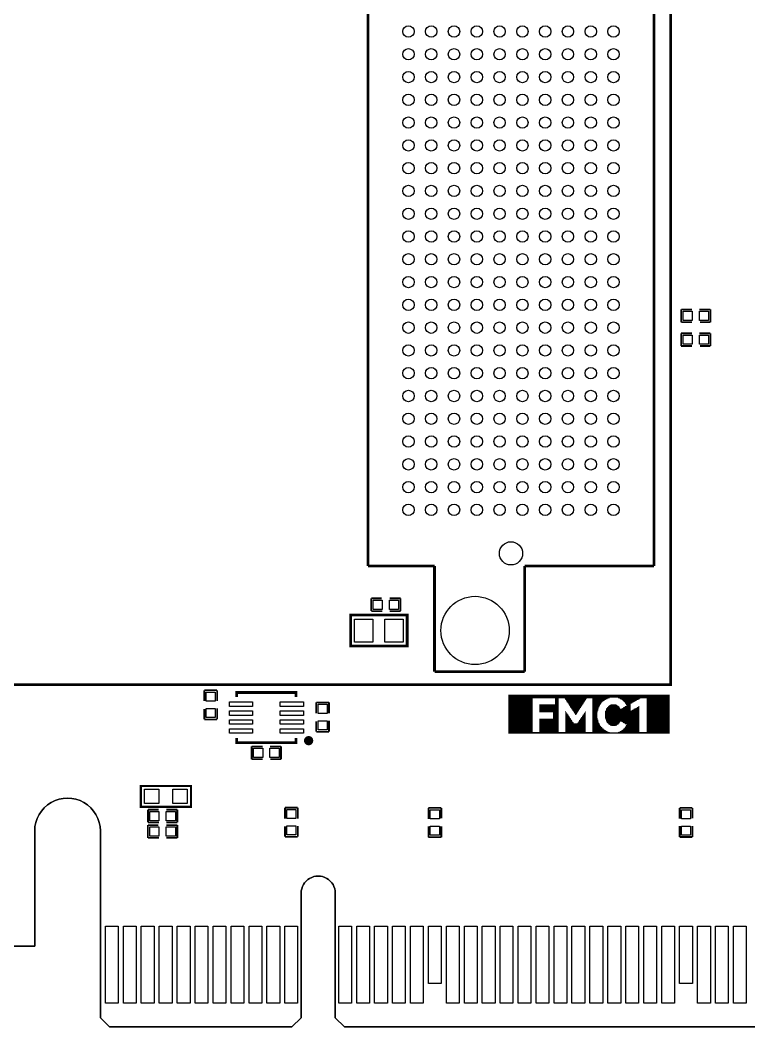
# Model space of a CAD drawing. Extents: x -92 to 136, y -31 to 80.
# Drawn here: x -51.2 to -10.6, y -31.3 to 24.8 of the extents above; entities that cross this region are included whole.
import ezdxf

# ---------------------------------------------------------------- set-up
doc = ezdxf.new("R2010")
doc.units = 0
for name, color, linetype in [('BG_OUTLINE', 254, 'CONTINUOUS'), ('BG_SILKSCREEN_TOP', 85, 'CONTINUOUS'), ('PG_SILKSCREEN_TOP', 85, 'CONTINUOUS'), ('PIN_TOP', 1, 'CONTINUOUS')]:
    doc.layers.add(name, color=color, linetype=linetype)

msp = doc.modelspace()

# ---------------------------------------------------------------- linework, layer by layer
at = {"layer": 'BG_OUTLINE'}
for points in [[(98.22688, 79.8195), (-91.76512, 79.8195), (-91.76512, 53.44922), (-89.74582, 53.44922), (-89.74582, -7.54888), (-91.76512, -7.54888), (-91.76512, -26.8351), (-76.76134, -26.8351), (-76.76134, -18.5801), (-58.42254, -18.5801), (-58.42254, -26.8351), (-50.42154, -26.8351), (-50.42154, -20.4089, -1.000227), (-46.76394, -20.4089), (-46.76394, -30.8229), (-46.25594, -31.3309), (-36.08324, -31.3309), (-35.57524, -30.8229), (-35.57524, -23.876, -1.000436), (-33.67024, -23.876), (-33.67024, -30.8229), (-33.16224, -31.3309), (37.0459, -31.3309)], [(-46.76394, -20.4089, 1.000227), (-50.42154, -20.4089)], [(-33.67024, -23.876, 1.000436), (-35.57524, -23.876)]]:
    msp.add_lwpolyline(points, format="xyb", dxfattribs=at)
for points in [[(-50.42154, -20.4089), (-50.42154, -26.8351)], [(-46.76394, -30.8229), (-46.76394, -20.4089)], [(-35.57524, -23.876), (-35.57524, -30.8229)], [(-33.67024, -30.8229), (-33.67024, -23.876)], [(-50.42154, -26.8351), (-58.42254, -26.8351)], [(-46.25594, -31.3309), (-46.76394, -30.8229)], [(-35.57524, -30.8229), (-36.08324, -31.3309)], [(-33.16224, -31.3309), (-33.67024, -30.8229)], [(-36.08324, -31.3309), (-46.25594, -31.3309)], [(37.0459, -31.3309), (-33.16224, -31.3309)]]:
    msp.add_lwpolyline(points, dxfattribs=at)
at = {"layer": 'BG_SILKSCREEN_TOP', "const_width": 0.0254}
for points in [[(-24.01824, -12.81938), (-15.02664, -12.81938)], [(-24.01824, -12.84478), (-15.02664, -12.84478)], [(-24.01824, -12.87018), (-15.02664, -12.87018)], [(-24.01824, -12.89558), (-15.02664, -12.89558)], [(-24.01824, -12.92098), (-15.02664, -12.92098)], [(-24.01824, -12.94638), (-15.02664, -12.94638)], [(-24.01824, -12.97178), (-15.02664, -12.97178)], [(-24.01824, -12.99718), (-18.37944, -12.99718)], [(-24.01824, -13.02258), (-22.67204, -13.02258)], [(-24.01824, -13.04798), (-22.67204, -13.04798)], [(-24.01824, -13.07338), (-22.67204, -13.07338)], [(-24.01824, -13.09878), (-22.67204, -13.09878)], [(-24.01824, -13.12418), (-22.67204, -13.12418)], [(-24.01824, -13.14958), (-22.67204, -13.14958)], [(-24.01824, -13.17498), (-22.67204, -13.17498)], [(-24.01824, -13.20038), (-22.67204, -13.20038)], [(-24.01824, -13.22578), (-22.67204, -13.22578)], [(-24.01824, -13.25118), (-22.67204, -13.25118)], [(-24.01824, -13.27658), (-22.67204, -13.27658)], [(-24.01824, -13.30198), (-22.67204, -13.30198)], [(-24.01824, -13.32738), (-22.67204, -13.32738)], [(-24.01824, -13.35278), (-22.67204, -13.35278)], [(-24.01824, -13.37818), (-22.67204, -13.37818)], [(-24.01824, -13.40358), (-22.67204, -13.40358)], [(-24.01824, -13.42898), (-22.67204, -13.42898)], [(-24.01824, -13.45438), (-22.67204, -13.45438)], [(-24.01824, -13.47978), (-22.67204, -13.47978)], [(-22.29104, -13.35278), (-21.22424, -13.35278)], [(-22.29104, -13.37818), (-21.22424, -13.37818)], [(-22.29104, -13.40358), (-21.22424, -13.40358)], [(-22.29104, -13.42898), (-21.22424, -13.42898)], [(-22.29104, -13.45438), (-21.22424, -13.45438)], [(-22.29104, -13.47978), (-21.22424, -13.47978)], [(-21.42744, -13.02258), (-21.22424, -13.02258)], [(-21.42744, -13.04798), (-21.22424, -13.04798)], [(-21.42744, -13.07338), (-21.22424, -13.07338)], [(-21.42744, -13.09878), (-21.22424, -13.09878)], [(-21.42744, -13.12418), (-21.22424, -13.12418)], [(-21.42744, -13.14958), (-21.22424, -13.14958)], [(-21.42744, -13.17498), (-21.22424, -13.17498)], [(-21.42744, -13.20038), (-21.22424, -13.20038)], [(-21.42744, -13.22578), (-21.22424, -13.22578)], [(-21.42744, -13.25118), (-21.22424, -13.25118)], [(-21.42744, -13.27658), (-21.22424, -13.27658)], [(-21.42744, -13.30198), (-21.22424, -13.30198)], [(-21.42744, -13.32738), (-21.22424, -13.32738)], [(-19.64944, -13.02258), (-20.89404, -13.02258)], [(-20.86864, -13.04798), (-19.67484, -13.04798)], [(-19.70024, -13.07338), (-20.84324, -13.07338)], [(-20.84324, -13.09878), (-19.70024, -13.09878)], [(-19.72564, -13.12418), (-20.81784, -13.12418)], [(-19.75104, -13.14958), (-20.79244, -13.14958)], [(-19.75104, -13.17498), (-20.79244, -13.17498)], [(-19.77644, -13.20038), (-20.76704, -13.20038)], [(-19.77644, -13.22578), (-20.76704, -13.22578)], [(-19.80184, -13.25118), (-20.74164, -13.25118)], [(-19.82724, -13.27658), (-20.71624, -13.27658)], [(-19.82724, -13.30198), (-20.69084, -13.30198)], [(-20.69084, -13.32738), (-19.85264, -13.32738)], [(-20.66544, -13.35278), (-19.87804, -13.35278)], [(-20.64004, -13.37818), (-19.87804, -13.37818)], [(-20.64004, -13.40358), (-19.90344, -13.40358)], [(-20.61464, -13.42898), (-19.92884, -13.42898)], [(-20.61464, -13.45438), (-19.92884, -13.45438)], [(-20.58924, -13.47978), (-19.95424, -13.47978)], [(-19.34464, -13.02258), (-18.45564, -13.02258)], [(-19.34464, -13.04798), (-18.50644, -13.04798)], [(-19.34464, -13.07338), (-18.58264, -13.07338)], [(-19.34464, -13.09878), (-18.60804, -13.09878)], [(-19.34464, -13.12418), (-18.65884, -13.12418)], [(-18.68424, -13.14958), (-19.34464, -13.14958)], [(-18.70964, -13.17498), (-19.34464, -13.17498)], [(-18.76044, -13.20038), (-19.34464, -13.20038)], [(-18.78584, -13.22578), (-19.34464, -13.22578)], [(-18.81124, -13.25118), (-19.34464, -13.25118)], [(-18.83664, -13.27658), (-19.34464, -13.27658)], [(-19.34464, -13.30198), (-18.83664, -13.30198)], [(-19.34464, -13.32738), (-18.86204, -13.32738)], [(-19.34464, -13.35278), (-18.88744, -13.35278)], [(-19.34464, -13.37818), (-18.91284, -13.37818)], [(-18.91284, -13.40358), (-19.34464, -13.40358)], [(-18.93824, -13.42898), (-19.34464, -13.42898)], [(-18.93824, -13.45438), (-19.34464, -13.45438)], [(-18.96364, -13.47978), (-19.34464, -13.47978)], [(-18.48104, -13.47978), (-17.84604, -13.47978)], [(-18.45564, -13.45438), (-17.87144, -13.45438)], [(-18.43024, -13.42898), (-17.89684, -13.42898)], [(-18.40484, -13.40358), (-17.94764, -13.40358)], [(-18.35404, -13.37818), (-17.97304, -13.37818)], [(-18.30324, -13.35278), (-18.02384, -13.35278)], [(-15.02664, -12.99718), (-17.92224, -12.99718)], [(-17.84604, -13.02258), (-16.67764, -13.02258)], [(-16.70304, -13.04798), (-17.79524, -13.04798)], [(-16.75384, -13.07338), (-17.74444, -13.07338)], [(-17.69364, -13.09878), (-16.80464, -13.09878)], [(-16.85544, -13.12418), (-17.66824, -13.12418)], [(-16.90624, -13.14958), (-17.64284, -13.14958)], [(-16.93164, -13.17498), (-17.61744, -13.17498)], [(-17.59204, -13.20038), (-16.98244, -13.20038)], [(-17.56664, -13.22578), (-17.03324, -13.22578)], [(-17.54124, -13.25118), (-17.26184, -13.25118)], [(-17.21104, -13.47978), (-17.54124, -13.47978)], [(-17.10944, -13.27658), (-17.51584, -13.27658)], [(-17.16024, -13.30198), (-17.51584, -13.30198)], [(-17.51584, -13.45438), (-17.21104, -13.45438)], [(-17.21104, -13.32738), (-17.49044, -13.32738)], [(-17.21104, -13.35278), (-17.46504, -13.35278)], [(-17.46504, -13.37818), (-17.21104, -13.37818)], [(-17.21104, -13.42898), (-17.46504, -13.42898)], [(-17.21104, -13.40358), (-17.43964, -13.40358)], [(-17.26184, -13.25118), (-17.28724, -13.25118)], [(-17.26184, -13.25118), (-17.05864, -13.25118)], [(-16.80464, -13.47978), (-16.72844, -13.47978)], [(-16.75384, -13.45438), (-16.72844, -13.45438)], [(-16.32204, -13.02258), (-15.02664, -13.02258)], [(-16.32204, -13.04798), (-15.02664, -13.04798)], [(-16.32204, -13.07338), (-15.02664, -13.07338)], [(-16.32204, -13.09878), (-15.02664, -13.09878)], [(-16.32204, -13.12418), (-15.02664, -13.12418)], [(-16.32204, -13.14958), (-15.02664, -13.14958)], [(-16.32204, -13.17498), (-15.02664, -13.17498)], [(-16.32204, -13.20038), (-15.02664, -13.20038)], [(-16.32204, -13.22578), (-15.02664, -13.22578)], [(-16.32204, -13.25118), (-15.02664, -13.25118)], [(-16.32204, -13.27658), (-15.02664, -13.27658)], [(-16.32204, -13.30198), (-15.02664, -13.30198)], [(-16.32204, -13.32738), (-15.02664, -13.32738)], [(-16.32204, -13.35278), (-15.02664, -13.35278)], [(-16.32204, -13.37818), (-15.02664, -13.37818)], [(-16.32204, -13.40358), (-15.02664, -13.40358)], [(-16.32204, -13.42898), (-15.02664, -13.42898)], [(-16.32204, -13.45438), (-15.02664, -13.45438)], [(-16.32204, -13.47978), (-15.02664, -13.47978)], [(-24.01824, -13.50518), (-22.67204, -13.50518)], [(-24.01824, -13.53058), (-22.67204, -13.53058)], [(-24.01824, -13.55598), (-22.67204, -13.55598)], [(-24.01824, -13.58138), (-22.67204, -13.58138)], [(-24.01824, -13.60678), (-22.67204, -13.60678)], [(-24.01824, -13.63218), (-22.67204, -13.63218)], [(-24.01824, -13.65758), (-22.67204, -13.65758)], [(-24.01824, -13.68298), (-22.67204, -13.68298)], [(-24.01824, -13.70838), (-22.67204, -13.70838)], [(-24.01824, -13.73378), (-22.67204, -13.73378)], [(-24.01824, -13.75918), (-22.67204, -13.75918)], [(-24.01824, -13.78458), (-22.67204, -13.78458)], [(-24.01824, -13.80998), (-22.67204, -13.80998)], [(-24.01824, -13.83538), (-22.67204, -13.83538)], [(-24.01824, -13.86078), (-22.67204, -13.86078)], [(-24.01824, -13.88618), (-22.67204, -13.88618)], [(-24.01824, -13.91158), (-22.67204, -13.91158)], [(-24.01824, -13.93698), (-22.67204, -13.93698)], [(-24.01824, -13.96238), (-22.67204, -13.96238)], [(-24.01824, -13.98778), (-22.67204, -13.98778)], [(-24.01824, -14.01318), (-22.67204, -14.01318)], [(-24.01824, -14.03858), (-22.67204, -14.03858)], [(-22.29104, -13.50518), (-21.22424, -13.50518)], [(-22.29104, -13.53058), (-21.22424, -13.53058)], [(-22.29104, -13.55598), (-21.22424, -13.55598)], [(-22.29104, -13.58138), (-21.22424, -13.58138)], [(-22.29104, -13.60678), (-21.22424, -13.60678)], [(-22.29104, -13.63218), (-21.22424, -13.63218)], [(-22.29104, -13.65758), (-21.22424, -13.65758)], [(-22.29104, -13.68298), (-21.22424, -13.68298)], [(-22.29104, -13.70838), (-21.22424, -13.70838)], [(-22.29104, -13.73378), (-21.22424, -13.73378)], [(-21.22424, -13.75918), (-22.29104, -13.75918)], [(-22.29104, -13.78458), (-21.22424, -13.78458)], [(-21.52904, -13.80998), (-21.22424, -13.80998)], [(-21.52904, -13.83538), (-21.22424, -13.83538)], [(-21.52904, -13.86078), (-21.22424, -13.86078)], [(-21.52904, -13.88618), (-21.22424, -13.88618)], [(-21.52904, -13.91158), (-21.22424, -13.91158)], [(-21.52904, -13.93698), (-21.22424, -13.93698)], [(-21.52904, -13.96238), (-21.22424, -13.96238)], [(-21.52904, -13.98778), (-21.22424, -13.98778)], [(-21.52904, -14.01318), (-21.22424, -14.01318)], [(-21.52904, -14.03858), (-21.22424, -14.03858)], [(-20.84324, -13.73378), (-20.81784, -13.73378)], [(-20.84324, -13.75918), (-20.81784, -13.75918)], [(-20.84324, -13.78458), (-20.79244, -13.78458)], [(-20.84324, -13.80998), (-20.76704, -13.80998)], [(-20.84324, -13.83538), (-20.76704, -13.83538)], [(-20.84324, -13.86078), (-20.74164, -13.86078)], [(-20.84324, -13.88618), (-20.71624, -13.88618)], [(-20.84324, -13.91158), (-20.69084, -13.91158)], [(-20.84324, -13.93698), (-20.69084, -13.93698)], [(-20.84324, -13.96238), (-20.66544, -13.96238)], [(-20.84324, -13.98778), (-20.66544, -13.98778)], [(-20.84324, -14.01318), (-20.64004, -14.01318)], [(-20.84324, -14.03858), (-20.61464, -14.03858)], [(-20.56384, -13.50518), (-19.97964, -13.50518)], [(-20.56384, -13.53058), (-19.97964, -13.53058)], [(-20.53844, -13.55598), (-20.00504, -13.55598)], [(-20.51304, -13.58138), (-20.03044, -13.58138)], [(-20.03044, -13.60678), (-20.51304, -13.60678)], [(-20.05584, -13.63218), (-20.48764, -13.63218)], [(-20.08124, -13.65758), (-20.46224, -13.65758)], [(-20.08124, -13.68298), (-20.46224, -13.68298)], [(-20.43684, -13.70838), (-20.10664, -13.70838)], [(-20.41144, -13.73378), (-20.13204, -13.73378)], [(-20.41144, -13.75918), (-20.13204, -13.75918)], [(-20.38604, -13.78458), (-20.15744, -13.78458)], [(-20.36064, -13.80998), (-20.15744, -13.80998)], [(-20.36064, -13.83538), (-20.18284, -13.83538)], [(-20.20824, -13.86078), (-20.33524, -13.86078)], [(-20.30984, -13.88618), (-20.20824, -13.88618)], [(-20.30984, -13.91158), (-20.23364, -13.91158)], [(-20.28444, -13.93698), (-20.25904, -13.93698)], [(-20.15744, -13.78458), (-20.18284, -13.78458)], [(-19.92884, -14.01318), (-19.72564, -14.01318)], [(-19.92884, -14.03858), (-19.72564, -14.03858)], [(-19.72564, -13.98778), (-19.90344, -13.98778)], [(-19.72564, -13.93698), (-19.87804, -13.93698)], [(-19.72564, -13.96238), (-19.87804, -13.96238)], [(-19.85264, -13.91158), (-19.72564, -13.91158)], [(-19.82724, -13.88618), (-19.72564, -13.88618)], [(-19.80184, -13.83538), (-19.72564, -13.83538)], [(-19.80184, -13.86078), (-19.72564, -13.86078)], [(-19.77644, -13.78458), (-19.72564, -13.78458)], [(-19.77644, -13.80998), (-19.72564, -13.80998)], [(-19.75104, -13.75918), (-19.72564, -13.75918)], [(-19.34464, -13.50518), (-18.96364, -13.50518)], [(-19.34464, -13.53058), (-18.98904, -13.53058)], [(-19.34464, -13.55598), (-18.98904, -13.55598)], [(-19.34464, -13.58138), (-18.98904, -13.58138)], [(-19.34464, -13.60678), (-19.01444, -13.60678)], [(-19.01444, -13.63218), (-19.34464, -13.63218)], [(-19.01444, -13.65758), (-19.34464, -13.65758)], [(-19.34464, -13.68298), (-19.01444, -13.68298)], [(-19.34464, -13.70838), (-19.03984, -13.70838)], [(-19.34464, -13.73378), (-19.03984, -13.73378)], [(-19.34464, -13.75918), (-19.03984, -13.75918)], [(-19.34464, -13.78458), (-19.03984, -13.78458)], [(-19.34464, -13.80998), (-19.06524, -13.80998)], [(-19.34464, -13.83538), (-19.06524, -13.83538)], [(-19.34464, -13.86078), (-19.06524, -13.86078)], [(-19.34464, -13.88618), (-19.06524, -13.88618)], [(-19.06524, -13.91158), (-19.34464, -13.91158)], [(-19.34464, -13.93698), (-19.06524, -13.93698)], [(-19.34464, -13.96238), (-19.06524, -13.96238)], [(-19.34464, -13.98778), (-19.06524, -13.98778)], [(-19.34464, -14.01318), (-19.06524, -14.01318)], [(-19.34464, -14.03858), (-19.06524, -14.03858)], [(-18.63344, -13.73378), (-16.72844, -13.73378)], [(-18.63344, -13.75918), (-16.72844, -13.75918)], [(-18.63344, -13.78458), (-16.72844, -13.78458)], [(-18.63344, -13.80998), (-16.72844, -13.80998)], [(-18.63344, -13.83538), (-16.72844, -13.83538)], [(-18.63344, -13.86078), (-16.72844, -13.86078)], [(-18.63344, -13.88618), (-16.72844, -13.88618)], [(-18.63344, -13.91158), (-16.72844, -13.91158)], [(-18.63344, -13.93698), (-16.72844, -13.93698)], [(-18.63344, -13.96238), (-16.72844, -13.96238)], [(-18.63344, -13.98778), (-16.72844, -13.98778)], [(-18.63344, -14.01318), (-16.72844, -14.01318)], [(-18.63344, -14.03858), (-16.72844, -14.03858)], [(-18.60804, -13.68298), (-17.21104, -13.68298)], [(-18.60804, -13.70838), (-16.72844, -13.70838)], [(-17.21104, -13.60678), (-18.58264, -13.60678)], [(-18.58264, -13.63218), (-17.21104, -13.63218)], [(-18.58264, -13.65758), (-17.21104, -13.65758)], [(-18.55724, -13.55598), (-17.79524, -13.55598)], [(-18.55724, -13.58138), (-17.79524, -13.58138)], [(-18.53184, -13.53058), (-17.82064, -13.53058)], [(-18.50644, -13.50518), (-17.82064, -13.50518)], [(-17.21104, -13.58138), (-17.71904, -13.58138)], [(-17.21104, -13.55598), (-17.66824, -13.55598)], [(-17.21104, -13.53058), (-17.64284, -13.53058)], [(-17.21104, -13.50518), (-17.59204, -13.50518)], [(-17.16024, -13.68298), (-16.72844, -13.68298)], [(-17.10944, -13.65758), (-16.72844, -13.65758)], [(-17.05864, -13.63218), (-16.72844, -13.63218)], [(-17.03324, -13.60678), (-16.93164, -13.60678)], [(-16.98244, -13.58138), (-16.72844, -13.58138)], [(-16.93164, -13.60678), (-16.95704, -13.60678)], [(-16.93164, -13.55598), (-16.72844, -13.55598)], [(-16.93164, -13.60678), (-16.72844, -13.60678)], [(-16.88084, -13.53058), (-16.72844, -13.53058)], [(-16.85544, -13.50518), (-16.72844, -13.50518)], [(-16.32204, -13.50518), (-15.02664, -13.50518)], [(-16.32204, -13.53058), (-15.02664, -13.53058)], [(-16.32204, -13.55598), (-15.02664, -13.55598)], [(-16.32204, -13.58138), (-15.02664, -13.58138)], [(-16.32204, -13.60678), (-15.02664, -13.60678)], [(-16.32204, -13.63218), (-15.02664, -13.63218)], [(-16.32204, -13.65758), (-15.02664, -13.65758)], [(-16.32204, -13.68298), (-15.02664, -13.68298)], [(-16.32204, -13.70838), (-15.02664, -13.70838)], [(-16.32204, -13.73378), (-15.02664, -13.73378)], [(-16.32204, -13.75918), (-15.02664, -13.75918)], [(-16.32204, -13.78458), (-15.02664, -13.78458)], [(-16.32204, -13.80998), (-15.02664, -13.80998)], [(-16.32204, -13.83538), (-15.02664, -13.83538)], [(-16.32204, -13.86078), (-15.02664, -13.86078)], [(-16.32204, -13.88618), (-15.02664, -13.88618)], [(-16.32204, -13.91158), (-15.02664, -13.91158)], [(-16.32204, -13.93698), (-15.02664, -13.93698)], [(-16.32204, -13.96238), (-15.02664, -13.96238)], [(-16.32204, -13.98778), (-15.02664, -13.98778)], [(-16.32204, -14.01318), (-15.02664, -14.01318)], [(-16.32204, -14.03858), (-15.02664, -14.03858)], [(-24.01824, -14.06398), (-22.67204, -14.06398)], [(-24.01824, -14.08938), (-22.67204, -14.08938)], [(-24.01824, -14.11478), (-22.67204, -14.11478)], [(-24.01824, -14.14018), (-22.67204, -14.14018)], [(-24.01824, -14.16558), (-22.67204, -14.16558)], [(-24.01824, -14.19098), (-22.67204, -14.19098)], [(-24.01824, -14.21638), (-22.67204, -14.21638)], [(-24.01824, -14.24178), (-22.67204, -14.24178)], [(-24.01824, -14.26718), (-22.67204, -14.26718)], [(-24.01824, -14.29258), (-22.67204, -14.29258)], [(-24.01824, -14.31798), (-22.67204, -14.31798)], [(-24.01824, -14.34338), (-22.67204, -14.34338)], [(-24.01824, -14.36878), (-22.67204, -14.36878)], [(-24.01824, -14.39418), (-22.67204, -14.39418)], [(-24.01824, -14.41958), (-22.67204, -14.41958)], [(-24.01824, -14.44498), (-22.67204, -14.44498)], [(-24.01824, -14.47038), (-22.67204, -14.47038)], [(-24.01824, -14.49578), (-22.67204, -14.49578)], [(-24.01824, -14.52118), (-22.67204, -14.52118)], [(-24.01824, -14.54658), (-22.67204, -14.54658)], [(-24.01824, -14.57198), (-22.67204, -14.57198)], [(-24.01824, -14.59738), (-22.67204, -14.59738)], [(-22.29104, -14.16558), (-21.22424, -14.16558)], [(-22.29104, -14.19098), (-21.22424, -14.19098)], [(-22.29104, -14.21638), (-21.22424, -14.21638)], [(-22.29104, -14.24178), (-21.22424, -14.24178)], [(-22.29104, -14.26718), (-21.22424, -14.26718)], [(-22.29104, -14.29258), (-21.22424, -14.29258)], [(-22.29104, -14.31798), (-21.22424, -14.31798)], [(-22.29104, -14.34338), (-21.22424, -14.34338)], [(-22.29104, -14.36878), (-21.22424, -14.36878)], [(-22.29104, -14.39418), (-21.22424, -14.39418)], [(-22.29104, -14.41958), (-21.22424, -14.41958)], [(-22.29104, -14.44498), (-21.22424, -14.44498)], [(-22.29104, -14.47038), (-21.22424, -14.47038)], [(-22.29104, -14.49578), (-21.22424, -14.49578)], [(-22.29104, -14.52118), (-21.22424, -14.52118)], [(-22.29104, -14.54658), (-21.22424, -14.54658)], [(-22.29104, -14.57198), (-21.22424, -14.57198)], [(-22.29104, -14.59738), (-21.22424, -14.59738)], [(-21.52904, -14.06398), (-21.22424, -14.06398)], [(-21.52904, -14.08938), (-21.22424, -14.08938)], [(-21.52904, -14.11478), (-21.22424, -14.11478)], [(-21.52904, -14.14018), (-21.22424, -14.14018)], [(-20.84324, -14.06398), (-20.61464, -14.06398)], [(-20.84324, -14.08938), (-20.58924, -14.08938)], [(-20.84324, -14.11478), (-20.56384, -14.11478)], [(-20.84324, -14.14018), (-20.53844, -14.14018)], [(-20.84324, -14.16558), (-20.53844, -14.16558)], [(-20.51304, -14.19098), (-20.84324, -14.19098)], [(-20.84324, -14.21638), (-20.51304, -14.21638)], [(-20.84324, -14.24178), (-20.48764, -14.24178)], [(-20.84324, -14.26718), (-20.46224, -14.26718)], [(-20.84324, -14.29258), (-20.46224, -14.29258)], [(-20.84324, -14.31798), (-20.43684, -14.31798)], [(-20.84324, -14.34338), (-20.41144, -14.34338)], [(-20.84324, -14.36878), (-20.38604, -14.36878)], [(-20.84324, -14.39418), (-20.38604, -14.39418)], [(-20.84324, -14.41958), (-19.72564, -14.41958)], [(-20.84324, -14.44498), (-19.72564, -14.44498)], [(-20.84324, -14.47038), (-19.72564, -14.47038)], [(-20.84324, -14.49578), (-19.72564, -14.49578)], [(-20.84324, -14.52118), (-19.72564, -14.52118)], [(-20.84324, -14.54658), (-19.72564, -14.54658)], [(-20.84324, -14.57198), (-19.72564, -14.57198)], [(-20.84324, -14.59738), (-19.72564, -14.59738)], [(-20.18284, -14.39418), (-19.72564, -14.39418)], [(-20.15744, -14.36878), (-19.72564, -14.36878)], [(-20.13204, -14.31798), (-19.72564, -14.31798)], [(-20.13204, -14.34338), (-19.72564, -14.34338)], [(-20.10664, -14.29258), (-19.72564, -14.29258)], [(-20.08124, -14.24178), (-19.72564, -14.24178)], [(-20.08124, -14.26718), (-19.72564, -14.26718)], [(-20.05584, -14.21638), (-19.72564, -14.21638)], [(-20.03044, -14.16558), (-19.72564, -14.16558)], [(-20.03044, -14.19098), (-19.72564, -14.19098)], [(-20.00504, -14.14018), (-19.72564, -14.14018)], [(-19.97964, -14.08938), (-19.72564, -14.08938)], [(-19.97964, -14.11478), (-19.72564, -14.11478)], [(-19.95424, -14.06398), (-19.72564, -14.06398)], [(-19.34464, -14.06398), (-19.06524, -14.06398)], [(-19.34464, -14.08938), (-19.06524, -14.08938)], [(-19.34464, -14.11478), (-19.03984, -14.11478)], [(-19.34464, -14.14018), (-19.09064, -14.14018)], [(-19.34464, -14.16558), (-19.03984, -14.16558)], [(-19.34464, -14.19098), (-19.03984, -14.19098)], [(-19.34464, -14.21638), (-19.01444, -14.21638)], [(-19.34464, -14.24178), (-19.01444, -14.24178)], [(-19.34464, -14.26718), (-19.01444, -14.26718)], [(-19.34464, -14.29258), (-19.01444, -14.29258)], [(-19.34464, -14.31798), (-18.98904, -14.31798)], [(-19.34464, -14.34338), (-18.98904, -14.34338)], [(-19.34464, -14.36878), (-18.98904, -14.36878)], [(-19.34464, -14.39418), (-18.96364, -14.39418)], [(-19.34464, -14.41958), (-18.96364, -14.41958)], [(-19.34464, -14.44498), (-18.93824, -14.44498)], [(-19.34464, -14.47038), (-18.93824, -14.47038)], [(-19.34464, -14.49578), (-18.91284, -14.49578)], [(-19.34464, -14.52118), (-18.91284, -14.52118)], [(-19.34464, -14.54658), (-18.88744, -14.54658)], [(-19.34464, -14.57198), (-18.86204, -14.57198)], [(-19.34464, -14.59738), (-18.83664, -14.59738)], [(-19.09064, -14.14018), (-19.11604, -14.14018)], [(-19.09064, -14.14018), (-19.03984, -14.14018)], [(-18.93824, -14.47038), (-18.96364, -14.47038)], [(-18.63344, -14.06398), (-16.72844, -14.06398)], [(-18.63344, -14.08938), (-16.72844, -14.08938)], [(-18.63344, -14.11478), (-16.72844, -14.11478)], [(-18.63344, -14.14018), (-16.72844, -14.14018)], [(-18.60804, -14.16558), (-16.72844, -14.16558)], [(-18.60804, -14.19098), (-16.72844, -14.19098)], [(-18.60804, -14.21638), (-16.72844, -14.21638)], [(-18.58264, -14.24178), (-16.72844, -14.24178)], [(-18.58264, -14.26718), (-16.72844, -14.26718)], [(-18.55724, -14.29258), (-16.72844, -14.29258)], [(-18.55724, -14.31798), (-17.79524, -14.31798)], [(-18.55724, -14.34338), (-17.79524, -14.34338)], [(-18.53184, -14.36878), (-17.82064, -14.36878)], [(-18.50644, -14.39418), (-17.84604, -14.39418)], [(-18.48104, -14.41958), (-17.92224, -14.41958)], [(-18.45564, -14.44498), (-17.87144, -14.44498)], [(-18.43024, -14.47038), (-17.89684, -14.47038)], [(-18.40484, -14.49578), (-17.94764, -14.49578)], [(-18.35404, -14.52118), (-17.97304, -14.52118)], [(-18.27784, -14.54658), (-18.04924, -14.54658)], [(-17.95526, -14.41958), (-17.84604, -14.41958)], [(-17.71904, -14.31798), (-16.72844, -14.31798)], [(-17.66824, -14.34338), (-16.72844, -14.34338)], [(-17.64284, -14.36878), (-16.72844, -14.36878)], [(-17.59204, -14.39418), (-16.72844, -14.39418)], [(-17.54124, -14.41958), (-16.72844, -14.41958)], [(-17.51584, -14.44498), (-16.72844, -14.44498)], [(-17.51584, -14.59738), (-16.72844, -14.59738)], [(-17.49044, -14.54658), (-16.72844, -14.54658)], [(-17.49044, -14.57198), (-16.72844, -14.57198)], [(-17.46504, -14.52118), (-16.72844, -14.52118)], [(-17.43964, -14.47038), (-16.72844, -14.47038)], [(-17.43964, -14.49578), (-16.72844, -14.49578)], [(-16.32204, -14.06398), (-15.02664, -14.06398)], [(-16.32204, -14.08938), (-15.02664, -14.08938)], [(-16.32204, -14.11478), (-15.02664, -14.11478)], [(-16.32204, -14.14018), (-15.02664, -14.14018)], [(-16.32204, -14.16558), (-15.02664, -14.16558)], [(-16.32204, -14.19098), (-15.02664, -14.19098)], [(-16.32204, -14.21638), (-15.02664, -14.21638)], [(-16.32204, -14.24178), (-15.02664, -14.24178)], [(-16.32204, -14.26718), (-15.02664, -14.26718)], [(-16.32204, -14.29258), (-15.02664, -14.29258)], [(-16.32204, -14.31798), (-15.02664, -14.31798)], [(-16.32204, -14.34338), (-15.02664, -14.34338)], [(-16.32204, -14.36878), (-15.02664, -14.36878)], [(-16.32204, -14.39418), (-15.02664, -14.39418)], [(-16.32204, -14.41958), (-15.02664, -14.41958)], [(-16.32204, -14.44498), (-15.02664, -14.44498)], [(-16.32204, -14.47038), (-15.02664, -14.47038)], [(-16.32204, -14.49578), (-15.02664, -14.49578)], [(-16.32204, -14.52118), (-15.02664, -14.52118)], [(-16.32204, -14.54658), (-15.02664, -14.54658)], [(-16.32204, -14.57198), (-15.02664, -14.57198)], [(-16.32204, -14.59738), (-15.02664, -14.59738)], [(-24.01824, -14.62278), (-22.67204, -14.62278)], [(-24.01824, -14.64818), (-22.67204, -14.64818)], [(-24.01824, -14.67358), (-22.67204, -14.67358)], [(-24.01824, -14.69898), (-22.67204, -14.69898)], [(-24.01824, -14.72438), (-22.67204, -14.72438)], [(-24.01824, -14.74978), (-22.67204, -14.74978)], [(-24.01824, -14.77518), (-22.67204, -14.77518)], [(-24.01824, -14.80058), (-22.67204, -14.80058)], [(-24.01824, -14.82598), (-22.67204, -14.82598)], [(-24.01824, -14.85138), (-22.67204, -14.85138)], [(-24.01824, -14.87678), (-22.67204, -14.87678)], [(-18.37944, -14.90218), (-24.01824, -14.90218)], [(-24.01824, -14.92758), (-15.02664, -14.92758)], [(-24.01824, -14.95298), (-15.02664, -14.95298)], [(-24.01824, -14.97838), (-15.02664, -14.97838)], [(-22.29104, -14.62278), (-21.22424, -14.62278)], [(-22.29104, -14.64818), (-21.22424, -14.64818)], [(-22.29104, -14.67358), (-21.22424, -14.67358)], [(-22.29104, -14.69898), (-21.22424, -14.69898)], [(-22.29104, -14.72438), (-21.22424, -14.72438)], [(-22.29104, -14.74978), (-21.22424, -14.74978)], [(-22.29104, -14.77518), (-21.22424, -14.77518)], [(-22.29104, -14.80058), (-21.22424, -14.80058)], [(-22.29104, -14.82598), (-21.22424, -14.82598)], [(-22.29104, -14.85138), (-21.22424, -14.85138)], [(-22.29104, -14.87678), (-21.22424, -14.87678)], [(-20.84324, -14.62278), (-19.72564, -14.62278)], [(-20.84324, -14.64818), (-19.72564, -14.64818)], [(-20.84324, -14.67358), (-19.72564, -14.67358)], [(-20.84324, -14.69898), (-19.72564, -14.69898)], [(-20.84324, -14.72438), (-19.72564, -14.72438)], [(-20.84324, -14.74978), (-19.72564, -14.74978)], [(-20.84324, -14.77518), (-19.72564, -14.77518)], [(-20.84324, -14.80058), (-19.72564, -14.80058)], [(-20.84324, -14.82598), (-19.72564, -14.82598)], [(-20.84324, -14.85138), (-19.72564, -14.85138)], [(-20.84324, -14.87678), (-19.72564, -14.87678)], [(-19.34464, -14.62278), (-18.81124, -14.62278)], [(-19.34464, -14.64818), (-18.78584, -14.64818)], [(-18.78584, -14.67358), (-19.34464, -14.67358)], [(-19.34464, -14.69898), (-18.73504, -14.69898)], [(-19.34464, -14.72438), (-18.70964, -14.72438)], [(-19.34464, -14.74978), (-18.68424, -14.74978)], [(-19.34464, -14.77518), (-18.65884, -14.77518)], [(-19.34464, -14.80058), (-18.60804, -14.80058)], [(-19.34464, -14.82598), (-18.55724, -14.82598)], [(-18.50644, -14.85138), (-19.34464, -14.85138)], [(-18.45564, -14.87678), (-19.34464, -14.87678)], [(-15.02664, -14.90218), (-17.92224, -14.90218)], [(-17.87144, -14.87678), (-16.72844, -14.87678)], [(-17.79524, -14.85138), (-16.72844, -14.85138)], [(-17.74444, -14.82598), (-16.72844, -14.82598)], [(-17.71904, -14.80058), (-16.72844, -14.80058)], [(-17.66824, -14.77518), (-16.72844, -14.77518)], [(-17.64284, -14.74978), (-16.72844, -14.74978)], [(-17.61744, -14.72438), (-16.72844, -14.72438)], [(-17.59204, -14.69898), (-16.72844, -14.69898)], [(-17.56664, -14.67358), (-16.72844, -14.67358)], [(-16.72844, -14.64818), (-17.54124, -14.64818)], [(-17.51584, -14.62278), (-16.72844, -14.62278)], [(-16.32204, -14.62278), (-15.02664, -14.62278)], [(-16.32204, -14.64818), (-15.02664, -14.64818)], [(-16.32204, -14.67358), (-15.02664, -14.67358)], [(-16.32204, -14.69898), (-15.02664, -14.69898)], [(-16.32204, -14.72438), (-15.02664, -14.72438)], [(-16.32204, -14.74978), (-15.02664, -14.74978)], [(-16.32204, -14.77518), (-15.02664, -14.77518)], [(-16.32204, -14.80058), (-15.02664, -14.80058)], [(-16.32204, -14.82598), (-15.02664, -14.82598)], [(-16.32204, -14.85138), (-15.02664, -14.85138)], [(-16.32204, -14.87678), (-15.02664, -14.87678)]]:
    msp.add_lwpolyline(points, dxfattribs=at)
at = {"layer": 'PG_SILKSCREEN_TOP'}
for points, const_width in [([(-91.4781, -7.549896), (-80.97774, -7.549896, -0.414214), (-79.97952, -8.548116), (-79.97952, -9.650476), (-70.17766, -9.650476, -0.414214), (-69.17944, -10.648696), (-69.17944, -12.251436), (-14.97838, -12.251436), (-14.97838, 56.750204), (-64.37884, 56.750204), (-64.37884, 53.448204), (-91.4781, 53.448204)], 0.1524), ([(-35.026092, -15.373096, 1), (-35.287204, -15.373096, 1), (-35.026092, -15.373096)], 0.254)]:
    msp.add_lwpolyline(points, format="xyb", dxfattribs=dict(at, const_width=const_width))
for points, const_width in [([(-31.85414, 50.148744), (-31.85414, -5.629656)], 0.1524), ([(-15.90294, -5.629656), (-15.90294, 50.148744)], 0.1524), ([(-14.39418, 8.66902), (-14.39418, 7.95782)], 0.1016), ([(-14.39418, 8.66902), (-13.78458, 8.66902)], 0.1016), ([(-13.37564, 8.66902), (-12.76604, 8.66902)], 0.1016), ([(-12.76096, 8.66902), (-12.76096, 7.95782)], 0.1016), ([(-14.39418, 7.95782), (-13.78458, 7.95782)], 0.1016), ([(-12.76604, 7.95782), (-13.35024, 7.95782)], 0.1016), ([(-14.39672, 7.33806), (-14.39672, 6.62686)], 0.1016), ([(-14.39672, 7.33806), (-13.78712, 7.33806)], 0.1016), ([(-13.37818, 7.33806), (-12.76858, 7.33806)], 0.1016), ([(-12.7635, 7.33806), (-12.7635, 6.62686)], 0.1016), ([(-14.39672, 6.62686), (-13.78712, 6.62686)], 0.1016), ([(-12.76858, 6.62686), (-13.35278, 6.62686)], 0.1016), ([(-31.85414, -5.629656), (-28.14066, -5.629656)], 0.1524), ([(-28.14066, -5.629656), (-28.14066, -11.519916)], 0.1524), ([(-23.11654, -5.629656), (-15.90294, -5.629656)], 0.1524), ([(-23.11654, -11.519916), (-23.11654, -5.629656)], 0.1524), ([(-31.67126, -8.1534), (-31.67126, -7.4422)], 0.1016), ([(-31.66618, -7.4422), (-31.08198, -7.4422)], 0.1016), ([(-30.0355, -7.4422), (-30.6451, -7.4422)], 0.1016), ([(-30.0355, -8.1534), (-30.0355, -7.4422)], 0.1016), ([(-32.81934, -8.37438), (-32.81934, -10.10158), (-29.66466, -10.10158), (-29.66466, -8.37438), (-32.81934, -8.37438)], 0.1524), ([(-31.05658, -8.1534), (-31.66618, -8.1534)], 0.1016), ([(-30.0355, -8.1534), (-30.6451, -8.1534)], 0.1016), ([(-28.14066, -11.519916), (-23.11654, -11.519916)], 0.1524), ([(-40.96766, -12.5603), (-40.96766, -13.1699)], 0.1016), ([(-40.25646, -12.5603), (-40.96766, -12.5603)], 0.1016), ([(-40.25646, -12.5603), (-40.25646, -13.1699)], 0.1016), ([(-39.16172, -12.9413), (-39.16172, -12.6873), (-35.85972, -12.6873), (-35.85972, -12.9413)], 0.1524), ([(-34.7345, -13.24102), (-34.7345, -13.85062)], 0.1016), ([(-34.0233, -13.24102), (-34.7345, -13.24102)], 0.1016), ([(-34.0233, -13.24102), (-34.0233, -13.85062)], 0.1016), ([(-40.96766, -14.18844), (-40.96766, -13.60424)], 0.1016), ([(-40.25646, -13.57884), (-40.25646, -14.18844)], 0.1016), ([(-40.25646, -14.19352), (-40.96766, -14.19352)], 0.1016), ([(-34.7345, -14.8717), (-34.7345, -14.2875)], 0.1016), ([(-34.0233, -14.2621), (-34.0233, -14.8717)], 0.1016), ([(-39.16172, -15.2273), (-39.16172, -15.4813), (-35.85972, -15.4813), (-35.85972, -15.2273)], 0.1524), ([(-34.0233, -14.87678), (-34.7345, -14.87678)], 0.1016), ([(-38.33114, -15.69466), (-38.33114, -16.40586)], 0.1016), ([(-38.33114, -15.69466), (-37.72154, -15.69466)], 0.1016), ([(-37.31006, -15.69466), (-36.70046, -15.69466)], 0.1016), ([(-36.69538, -15.69466), (-36.69538, -16.40586)], 0.1016), ([(-38.33114, -16.40586), (-37.72154, -16.40586)], 0.1016), ([(-36.70046, -16.40586), (-37.28466, -16.40586)], 0.1016), ([(-41.71188, -19.07032), (-44.50588, -19.07032), (-44.50588, -17.90192), (-41.71188, -17.90192), (-41.71188, -19.07032)], 0.127), ([(-36.47186, -19.10588), (-36.47186, -19.71548)], 0.1016), ([(-35.76066, -19.10588), (-36.47186, -19.10588)], 0.1016), ([(-35.76066, -19.10588), (-35.76066, -19.71548)], 0.1016), ([(-28.47594, -19.12112), (-27.76474, -19.12112)], 0.1016), ([(-28.47594, -19.7358), (-28.47594, -19.1262)], 0.1016), ([(-27.76474, -19.1262), (-27.76474, -19.7104)], 0.1016), ([(-14.478, -19.11604), (-13.7668, -19.11604)], 0.1016), ([(-14.478, -19.73072), (-14.478, -19.12112)], 0.1016), ([(-13.7668, -19.12112), (-13.7668, -19.70532)], 0.1016), ([(-44.10964, -19.93646), (-44.10964, -19.22526)], 0.1016), ([(-44.10456, -19.22526), (-43.52036, -19.22526)], 0.1016), ([(-42.47388, -19.22526), (-43.08348, -19.22526)], 0.1016), ([(-42.47388, -19.93646), (-42.47388, -19.22526)], 0.1016), ([(-44.11218, -20.79498), (-44.11218, -20.08378)], 0.1016), ([(-44.1071, -20.08378), (-43.5229, -20.08378)], 0.1016), ([(-43.49496, -19.93646), (-44.10456, -19.93646)], 0.1016), ([(-42.47642, -20.08378), (-43.08602, -20.08378)], 0.1016), ([(-42.47388, -19.93646), (-43.08348, -19.93646)], 0.1016), ([(-42.47642, -20.79498), (-42.47642, -20.08378)], 0.1016), ([(-36.47186, -20.73402), (-36.47186, -20.14982)], 0.1016), ([(-35.76066, -20.12442), (-35.76066, -20.73402)], 0.1016), ([(-28.47594, -20.75434), (-28.47594, -20.14474)], 0.1016), ([(-27.76474, -20.75434), (-27.76474, -20.14474)], 0.1016), ([(-14.478, -20.74926), (-14.478, -20.13966)], 0.1016), ([(-13.7668, -20.74926), (-13.7668, -20.13966)], 0.1016), ([(-43.4975, -20.79498), (-44.1071, -20.79498)], 0.1016), ([(-42.47642, -20.79498), (-43.08602, -20.79498)], 0.1016), ([(-35.76066, -20.7391), (-36.47186, -20.7391)], 0.1016), ([(-28.47594, -20.75434), (-27.76474, -20.75434)], 0.1016), ([(-14.478, -20.74926), (-13.7668, -20.74926)], 0.1016)]:
    msp.add_lwpolyline(points, dxfattribs=dict(at, const_width=const_width))
at = {"layer": 'PIN_TOP'}
for points in [[(-14.29004, 8.05942), (-14.29004, 8.56742), (-13.78204, 8.56742), (-13.78204, 8.05942)], [(-13.37564, 8.05942), (-13.37564, 8.56742), (-12.86764, 8.56742), (-12.86764, 8.05942)], [(-14.29258, 6.72846), (-14.29258, 7.23646), (-13.78458, 7.23646), (-13.78458, 6.72846)], [(-13.37818, 6.72846), (-13.37818, 7.23646), (-12.87018, 7.23646), (-12.87018, 6.72846)], [(-31.05658, -7.5438), (-31.05658, -8.0518), (-31.56458, -8.0518), (-31.56458, -7.5438)], [(-30.14218, -7.5438), (-30.14218, -8.0518), (-30.65018, -8.0518), (-30.65018, -7.5438)], [(-31.57474, -8.60298), (-31.57474, -9.87298), (-32.59074, -9.87298), (-32.59074, -8.60298)], [(-29.89326, -8.60298), (-29.89326, -9.87298), (-30.90926, -9.87298), (-30.90926, -8.60298)], [(-40.86606, -12.66444), (-40.35806, -12.66444), (-40.35806, -13.17244), (-40.86606, -13.17244)], [(-38.27526, -13.462), (-39.57066, -13.462), (-39.57066, -13.208), (-38.27526, -13.208)], [(-35.45078, -13.462), (-36.74618, -13.462), (-36.74618, -13.208), (-35.45078, -13.208)], [(-34.6329, -13.3477), (-34.1249, -13.3477), (-34.1249, -13.8557), (-34.6329, -13.8557)], [(-40.86606, -13.57884), (-40.35806, -13.57884), (-40.35806, -14.08684), (-40.86606, -14.08684)], [(-38.27526, -13.96238), (-39.57066, -13.96238), (-39.57066, -13.70838), (-38.27526, -13.70838)], [(-35.45078, -13.96238), (-36.74618, -13.96238), (-36.74618, -13.70838), (-35.45078, -13.70838)], [(-38.27526, -14.46022), (-39.57066, -14.46022), (-39.57066, -14.20622), (-38.27526, -14.20622)], [(-35.45078, -14.46022), (-36.74618, -14.46022), (-36.74618, -14.20622), (-35.45078, -14.20622)], [(-34.6329, -14.2621), (-34.1249, -14.2621), (-34.1249, -14.7701), (-34.6329, -14.7701)], [(-38.27526, -14.9606), (-39.57066, -14.9606), (-39.57066, -14.7066), (-38.27526, -14.7066)], [(-35.45078, -14.9606), (-36.74618, -14.9606), (-36.74618, -14.7066), (-35.45078, -14.7066)], [(-38.22446, -16.30426), (-38.22446, -15.79626), (-37.71646, -15.79626), (-37.71646, -16.30426)], [(-37.31006, -16.30426), (-37.31006, -15.79626), (-36.80206, -15.79626), (-36.80206, -16.30426)], [(-44.29633, -18.88617), (-44.29633, -18.08607), (-43.49623, -18.08607), (-43.49623, -18.88617)], [(-42.72153, -18.88617), (-42.72153, -18.08607), (-41.92143, -18.08607), (-41.92143, -18.88617)], [(-43.49496, -19.32686), (-43.49496, -19.83486), (-44.00296, -19.83486), (-44.00296, -19.32686)], [(-42.58056, -19.32686), (-42.58056, -19.83486), (-43.08856, -19.83486), (-43.08856, -19.32686)], [(-36.37026, -19.21002), (-35.86226, -19.21002), (-35.86226, -19.71802), (-36.37026, -19.71802)], [(-27.86634, -19.7358), (-28.37434, -19.7358), (-28.37434, -19.2278), (-27.86634, -19.2278)], [(-13.8684, -19.73072), (-14.3764, -19.73072), (-14.3764, -19.22272), (-13.8684, -19.22272)], [(-43.4975, -20.18538), (-43.4975, -20.69338), (-44.0055, -20.69338), (-44.0055, -20.18538)], [(-42.5831, -20.18538), (-42.5831, -20.69338), (-43.0911, -20.69338), (-43.0911, -20.18538)], [(-36.37026, -20.12442), (-35.86226, -20.12442), (-35.86226, -20.63242), (-36.37026, -20.63242)], [(-27.86634, -20.6502), (-28.37434, -20.6502), (-28.37434, -20.1422), (-27.86634, -20.1422)], [(-13.8684, -20.64512), (-14.3764, -20.64512), (-14.3764, -20.13712), (-13.8684, -20.13712)], [(-46.478444, -30.0101), (-46.478444, -25.7175), (-45.767244, -25.7175), (-45.767244, -30.0101)], [(-45.477684, -30.0101), (-45.477684, -25.7175), (-44.766484, -25.7175), (-44.766484, -30.0101)], [(-44.479464, -30.0101), (-44.479464, -25.7175), (-43.768264, -25.7175), (-43.768264, -30.0101)], [(-43.478704, -30.0101), (-43.478704, -25.7175), (-42.767504, -25.7175), (-42.767504, -30.0101)], [(-42.477944, -30.0101), (-42.477944, -25.7175), (-41.766744, -25.7175), (-41.766744, -30.0101)], [(-41.479724, -30.0101), (-41.479724, -25.7175), (-40.768524, -25.7175), (-40.768524, -30.0101)], [(-40.478964, -30.0101), (-40.478964, -25.7175), (-39.767764, -25.7175), (-39.767764, -30.0101)], [(-39.478204, -30.0101), (-39.478204, -25.7175), (-38.767004, -25.7175), (-38.767004, -30.0101)], [(-38.477444, -30.0101), (-38.477444, -25.7175), (-37.766244, -25.7175), (-37.766244, -30.0101)], [(-37.479224, -30.0101), (-37.479224, -25.7175), (-36.768024, -25.7175), (-36.768024, -30.0101)], [(-36.478464, -30.0101), (-36.478464, -25.7175), (-35.767264, -25.7175), (-35.767264, -30.0101)], [(-33.478724, -30.0101), (-33.478724, -25.7175), (-32.767524, -25.7175), (-32.767524, -30.0101)], [(-32.477964, -30.0101), (-32.477964, -25.7175), (-31.766764, -25.7175), (-31.766764, -30.0101)], [(-31.477204, -30.0101), (-31.477204, -25.7175), (-30.766004, -25.7175), (-30.766004, -30.0101)], [(-30.478984, -30.0101), (-30.478984, -25.7175), (-29.767784, -25.7175), (-29.767784, -30.0101)], [(-29.478224, -30.0101), (-29.478224, -25.7175), (-28.767024, -25.7175), (-28.767024, -30.0101)], [(-28.477464, -28.9179), (-28.477464, -25.7175), (-27.766264, -25.7175), (-27.766264, -28.9179)], [(-27.479244, -30.0101), (-27.479244, -25.7175), (-26.768044, -25.7175), (-26.768044, -30.0101)], [(-26.478484, -30.0101), (-26.478484, -25.7175), (-25.767284, -25.7175), (-25.767284, -30.0101)], [(-25.477724, -30.0101), (-25.477724, -25.7175), (-24.766524, -25.7175), (-24.766524, -30.0101)], [(-24.479504, -30.0101), (-24.479504, -25.7175), (-23.768304, -25.7175), (-23.768304, -30.0101)], [(-23.478744, -30.0101), (-23.478744, -25.7175), (-22.767544, -25.7175), (-22.767544, -30.0101)], [(-22.477984, -30.0101), (-22.477984, -25.7175), (-21.766784, -25.7175), (-21.766784, -30.0101)], [(-21.479764, -30.0101), (-21.479764, -25.7175), (-20.768564, -25.7175), (-20.768564, -30.0101)], [(-20.479004, -30.0101), (-20.479004, -25.7175), (-19.767804, -25.7175), (-19.767804, -30.0101)], [(-19.478244, -30.0101), (-19.478244, -25.7175), (-18.767044, -25.7175), (-18.767044, -30.0101)], [(-18.477484, -30.0101), (-18.477484, -25.7175), (-17.766284, -25.7175), (-17.766284, -30.0101)], [(-17.479264, -30.0101), (-17.479264, -25.7175), (-16.768064, -25.7175), (-16.768064, -30.0101)], [(-16.478504, -30.0101), (-16.478504, -25.7175), (-15.767304, -25.7175), (-15.767304, -30.0101)], [(-15.477744, -30.0101), (-15.477744, -25.7175), (-14.766544, -25.7175), (-14.766544, -30.0101)], [(-14.479524, -28.9179), (-14.479524, -25.7175), (-13.768324, -25.7175), (-13.768324, -28.9179)], [(-13.478764, -30.0101), (-13.478764, -25.7175), (-12.767564, -25.7175), (-12.767564, -30.0101)], [(-12.478004, -30.0101), (-12.478004, -25.7175), (-11.766804, -25.7175), (-11.766804, -30.0101)], [(-11.477244, -30.0101), (-11.477244, -25.7175), (-10.766044, -25.7175), (-10.766044, -30.0101)]]:
    msp.add_lwpolyline(points, close=True, dxfattribs=at)
for centre, radius in [((-29.59354, 24.164544), 0.3175), ((-28.32354, 24.164544), 0.3175), ((-27.05354, 24.164544), 0.3175), ((-25.78354, 24.164544), 0.3175), ((-24.51354, 24.164544), 0.3175), ((-23.24354, 24.164544), 0.3175), ((-21.97354, 24.164544), 0.3175), ((-20.70354, 24.164544), 0.3175), ((-19.43354, 24.164544), 0.3175), ((-18.16354, 24.164544), 0.3175), ((-29.59354, 22.894544), 0.3175), ((-28.32354, 22.894544), 0.3175), ((-27.05354, 22.894544), 0.3175), ((-25.78354, 22.894544), 0.3175), ((-24.51354, 22.894544), 0.3175), ((-23.24354, 22.894544), 0.3175), ((-21.97354, 22.894544), 0.3175), ((-20.70354, 22.894544), 0.3175), ((-19.43354, 22.894544), 0.3175), ((-18.16354, 22.894544), 0.3175), ((-29.59354, 21.624544), 0.3175), ((-28.32354, 21.624544), 0.3175), ((-27.05354, 21.624544), 0.3175), ((-25.78354, 21.624544), 0.3175), ((-24.51354, 21.624544), 0.3175), ((-23.24354, 21.624544), 0.3175), ((-21.97354, 21.624544), 0.3175), ((-20.70354, 21.624544), 0.3175), ((-19.43354, 21.624544), 0.3175), ((-18.16354, 21.624544), 0.3175), ((-29.59354, 20.354544), 0.3175), ((-28.32354, 20.354544), 0.3175), ((-27.05354, 20.354544), 0.3175), ((-25.78354, 20.354544), 0.3175), ((-24.51354, 20.354544), 0.3175), ((-23.24354, 20.354544), 0.3175), ((-21.97354, 20.354544), 0.3175), ((-20.70354, 20.354544), 0.3175), ((-19.43354, 20.354544), 0.3175), ((-18.16354, 20.354544), 0.3175), ((-29.59354, 19.084544), 0.3175), ((-28.32354, 19.084544), 0.3175), ((-27.05354, 19.084544), 0.3175), ((-25.78354, 19.084544), 0.3175), ((-24.51354, 19.084544), 0.3175), ((-23.24354, 19.084544), 0.3175), ((-21.97354, 19.084544), 0.3175), ((-20.70354, 19.084544), 0.3175), ((-19.43354, 19.084544), 0.3175), ((-18.16354, 19.084544), 0.3175), ((-29.59354, 17.814544), 0.3175), ((-28.32354, 17.814544), 0.3175), ((-27.05354, 17.814544), 0.3175), ((-25.78354, 17.814544), 0.3175), ((-24.51354, 17.814544), 0.3175), ((-23.24354, 17.814544), 0.3175), ((-21.97354, 17.814544), 0.3175), ((-20.70354, 17.814544), 0.3175), ((-19.43354, 17.814544), 0.3175), ((-18.16354, 17.814544), 0.3175), ((-29.59354, 16.544544), 0.3175), ((-28.32354, 16.544544), 0.3175), ((-27.05354, 16.544544), 0.3175), ((-25.78354, 16.544544), 0.3175), ((-24.51354, 16.544544), 0.3175), ((-23.24354, 16.544544), 0.3175), ((-21.97354, 16.544544), 0.3175), ((-20.70354, 16.544544), 0.3175), ((-19.43354, 16.544544), 0.3175), ((-18.16354, 16.544544), 0.3175), ((-29.59354, 15.274544), 0.3175), ((-28.32354, 15.274544), 0.3175), ((-27.05354, 15.274544), 0.3175), ((-25.78354, 15.274544), 0.3175), ((-24.51354, 15.274544), 0.3175), ((-23.24354, 15.274544), 0.3175), ((-21.97354, 15.274544), 0.3175), ((-20.70354, 15.274544), 0.3175), ((-19.43354, 15.274544), 0.3175), ((-18.16354, 15.274544), 0.3175), ((-29.59354, 14.004544), 0.3175), ((-28.32354, 14.004544), 0.3175), ((-27.05354, 14.004544), 0.3175), ((-25.78354, 14.004544), 0.3175), ((-24.51354, 14.004544), 0.3175), ((-23.24354, 14.004544), 0.3175), ((-21.97354, 14.004544), 0.3175), ((-20.70354, 14.004544), 0.3175), ((-19.43354, 14.004544), 0.3175), ((-18.16354, 14.004544), 0.3175), ((-29.59354, 12.734544), 0.3175), ((-28.32354, 12.734544), 0.3175), ((-27.05354, 12.734544), 0.3175), ((-25.78354, 12.734544), 0.3175), ((-24.51354, 12.734544), 0.3175), ((-23.24354, 12.734544), 0.3175), ((-21.97354, 12.734544), 0.3175), ((-20.70354, 12.734544), 0.3175), ((-19.43354, 12.734544), 0.3175), ((-18.16354, 12.734544), 0.3175), ((-29.59354, 11.464544), 0.3175), ((-28.32354, 11.464544), 0.3175), ((-27.05354, 11.464544), 0.3175), ((-25.78354, 11.464544), 0.3175), ((-24.51354, 11.464544), 0.3175), ((-23.24354, 11.464544), 0.3175), ((-21.97354, 11.464544), 0.3175), ((-20.70354, 11.464544), 0.3175), ((-19.43354, 11.464544), 0.3175), ((-18.16354, 11.464544), 0.3175), ((-29.59354, 10.194544), 0.3175), ((-28.32354, 10.194544), 0.3175), ((-27.05354, 10.194544), 0.3175), ((-25.78354, 10.194544), 0.3175), ((-24.51354, 10.194544), 0.3175), ((-23.24354, 10.194544), 0.3175), ((-21.97354, 10.194544), 0.3175), ((-20.70354, 10.194544), 0.3175), ((-19.43354, 10.194544), 0.3175), ((-18.16354, 10.194544), 0.3175), ((-29.59354, 8.924544), 0.3175), ((-28.32354, 8.924544), 0.3175), ((-27.05354, 8.924544), 0.3175), ((-25.78354, 8.924544), 0.3175), ((-24.51354, 8.924544), 0.3175), ((-23.24354, 8.924544), 0.3175), ((-21.97354, 8.924544), 0.3175), ((-20.70354, 8.924544), 0.3175), ((-19.43354, 8.924544), 0.3175), ((-18.16354, 8.924544), 0.3175), ((-29.59354, 7.654544), 0.3175), ((-28.32354, 7.654544), 0.3175), ((-27.05354, 7.654544), 0.3175), ((-25.78354, 7.654544), 0.3175), ((-24.51354, 7.654544), 0.3175), ((-23.24354, 7.654544), 0.3175), ((-21.97354, 7.654544), 0.3175), ((-20.70354, 7.654544), 0.3175), ((-19.43354, 7.654544), 0.3175), ((-18.16354, 7.654544), 0.3175), ((-29.59354, 6.384544), 0.3175), ((-28.32354, 6.384544), 0.3175), ((-27.05354, 6.384544), 0.3175), ((-25.78354, 6.384544), 0.3175), ((-24.51354, 6.384544), 0.3175), ((-23.24354, 6.384544), 0.3175), ((-21.97354, 6.384544), 0.3175), ((-20.70354, 6.384544), 0.3175), ((-19.43354, 6.384544), 0.3175), ((-18.16354, 6.384544), 0.3175), ((-29.59354, 5.114544), 0.3175), ((-28.32354, 5.114544), 0.3175), ((-27.05354, 5.114544), 0.3175), ((-25.78354, 5.114544), 0.3175), ((-24.51354, 5.114544), 0.3175), ((-23.24354, 5.114544), 0.3175), ((-21.97354, 5.114544), 0.3175), ((-20.70354, 5.114544), 0.3175), ((-19.43354, 5.114544), 0.3175), ((-18.16354, 5.114544), 0.3175), ((-29.59354, 3.844544), 0.3175), ((-28.32354, 3.844544), 0.3175), ((-27.05354, 3.844544), 0.3175), ((-25.78354, 3.844544), 0.3175), ((-24.51354, 3.844544), 0.3175), ((-23.24354, 3.844544), 0.3175), ((-21.97354, 3.844544), 0.3175), ((-20.70354, 3.844544), 0.3175), ((-19.43354, 3.844544), 0.3175), ((-18.16354, 3.844544), 0.3175), ((-29.59354, 2.574544), 0.3175), ((-28.32354, 2.574544), 0.3175), ((-27.05354, 2.574544), 0.3175), ((-25.78354, 2.574544), 0.3175), ((-24.51354, 2.574544), 0.3175), ((-23.24354, 2.574544), 0.3175), ((-21.97354, 2.574544), 0.3175), ((-20.70354, 2.574544), 0.3175), ((-19.43354, 2.574544), 0.3175), ((-18.16354, 2.574544), 0.3175), ((-29.59354, 1.304544), 0.3175), ((-28.32354, 1.304544), 0.3175), ((-27.05354, 1.304544), 0.3175), ((-25.78354, 1.304544), 0.3175), ((-24.51354, 1.304544), 0.3175), ((-23.24354, 1.304544), 0.3175), ((-21.97354, 1.304544), 0.3175), ((-20.70354, 1.304544), 0.3175), ((-19.43354, 1.304544), 0.3175), ((-18.16354, 1.304544), 0.3175), ((-29.59354, 0.034544), 0.3175), ((-28.32354, 0.034544), 0.3175), ((-27.05354, 0.034544), 0.3175), ((-25.78354, 0.034544), 0.3175), ((-24.51354, 0.034544), 0.3175), ((-23.24354, 0.034544), 0.3175), ((-21.97354, 0.034544), 0.3175), ((-20.70354, 0.034544), 0.3175), ((-19.43354, 0.034544), 0.3175), ((-18.16354, 0.034544), 0.3175), ((-29.59354, -1.235456), 0.3175), ((-28.32354, -1.235456), 0.3175), ((-27.05354, -1.235456), 0.3175), ((-25.78354, -1.235456), 0.3175), ((-24.51354, -1.235456), 0.3175), ((-23.24354, -1.235456), 0.3175), ((-21.97354, -1.235456), 0.3175), ((-20.70354, -1.235456), 0.3175), ((-19.43354, -1.235456), 0.3175), ((-18.16354, -1.235456), 0.3175), ((-29.59354, -2.505456), 0.3175), ((-28.32354, -2.505456), 0.3175), ((-27.05354, -2.505456), 0.3175), ((-25.78354, -2.505456), 0.3175), ((-24.51354, -2.505456), 0.3175), ((-23.24354, -2.505456), 0.3175), ((-21.97354, -2.505456), 0.3175), ((-20.70354, -2.505456), 0.3175), ((-19.43354, -2.505456), 0.3175), ((-18.16354, -2.505456), 0.3175), ((-23.87854, -4.931156), 0.6477), ((-25.88006, -9.231376), 1.905)]:
    msp.add_circle(centre, radius, dxfattribs=at)

doc.saveas('drawing.dxf')
